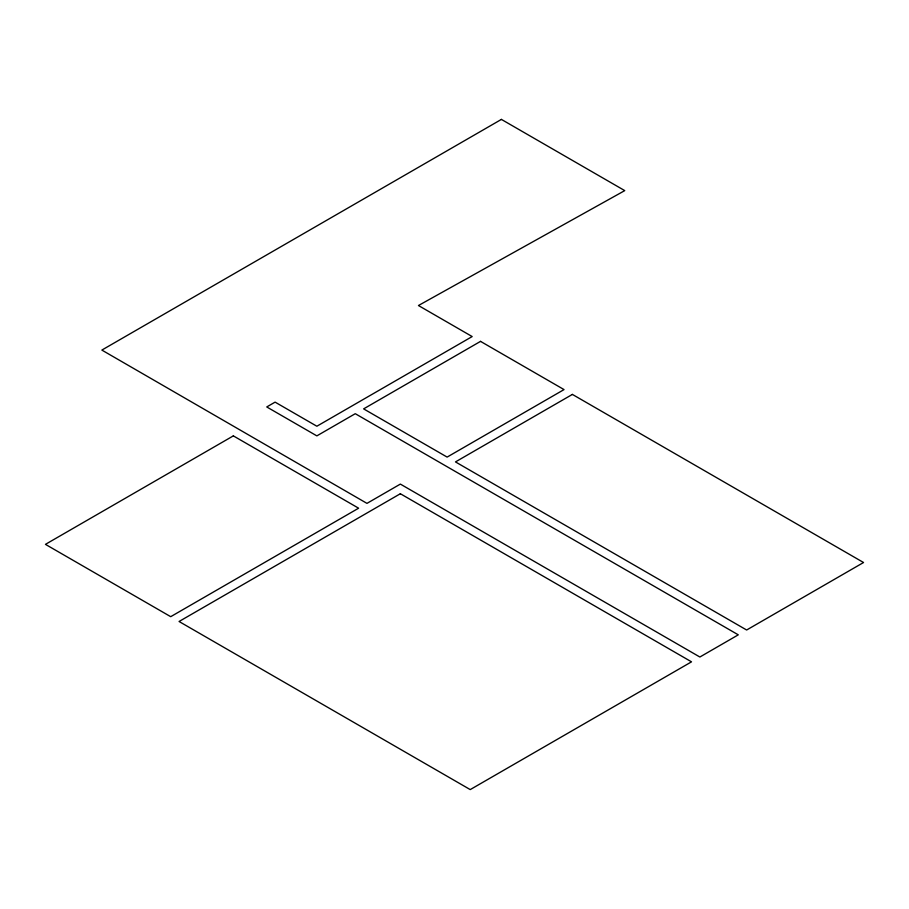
<?xml version="1.0" encoding="UTF-8"?>
<svg xmlns="http://www.w3.org/2000/svg" width="909" height="909" viewBox="0 0 909 909"><rect width="100%" height="100%" fill="white"/><g stroke="black" fill="none" stroke-linecap="round" stroke-linejoin="round"><path stroke-width="1.36" d="M501.404 119.409L101.853 350.079L366.963 503.37L400.358 484.088L699.873 657.014L738.29 634.834L355.271 413.697L316.855 435.877L266.746 406.948L275.097 402.13L316.855 426.23L472.18 336.557L418.447 305.526L624.744 190.617L501.404 119.409M233.34 435.877L45.45 544.355L170.71 616.677L358.612 508.199L233.34 435.877M480.531 341.375L363.623 408.88L447.126 457.091L564.034 389.586L480.531 341.375M400.358 493.735L179.062 621.495L470.226 789.591L691.522 661.832L400.358 493.735M572.386 394.415L455.477 461.908L746.641 630.005L863.55 562.512L572.386 394.415"/></g></svg>
